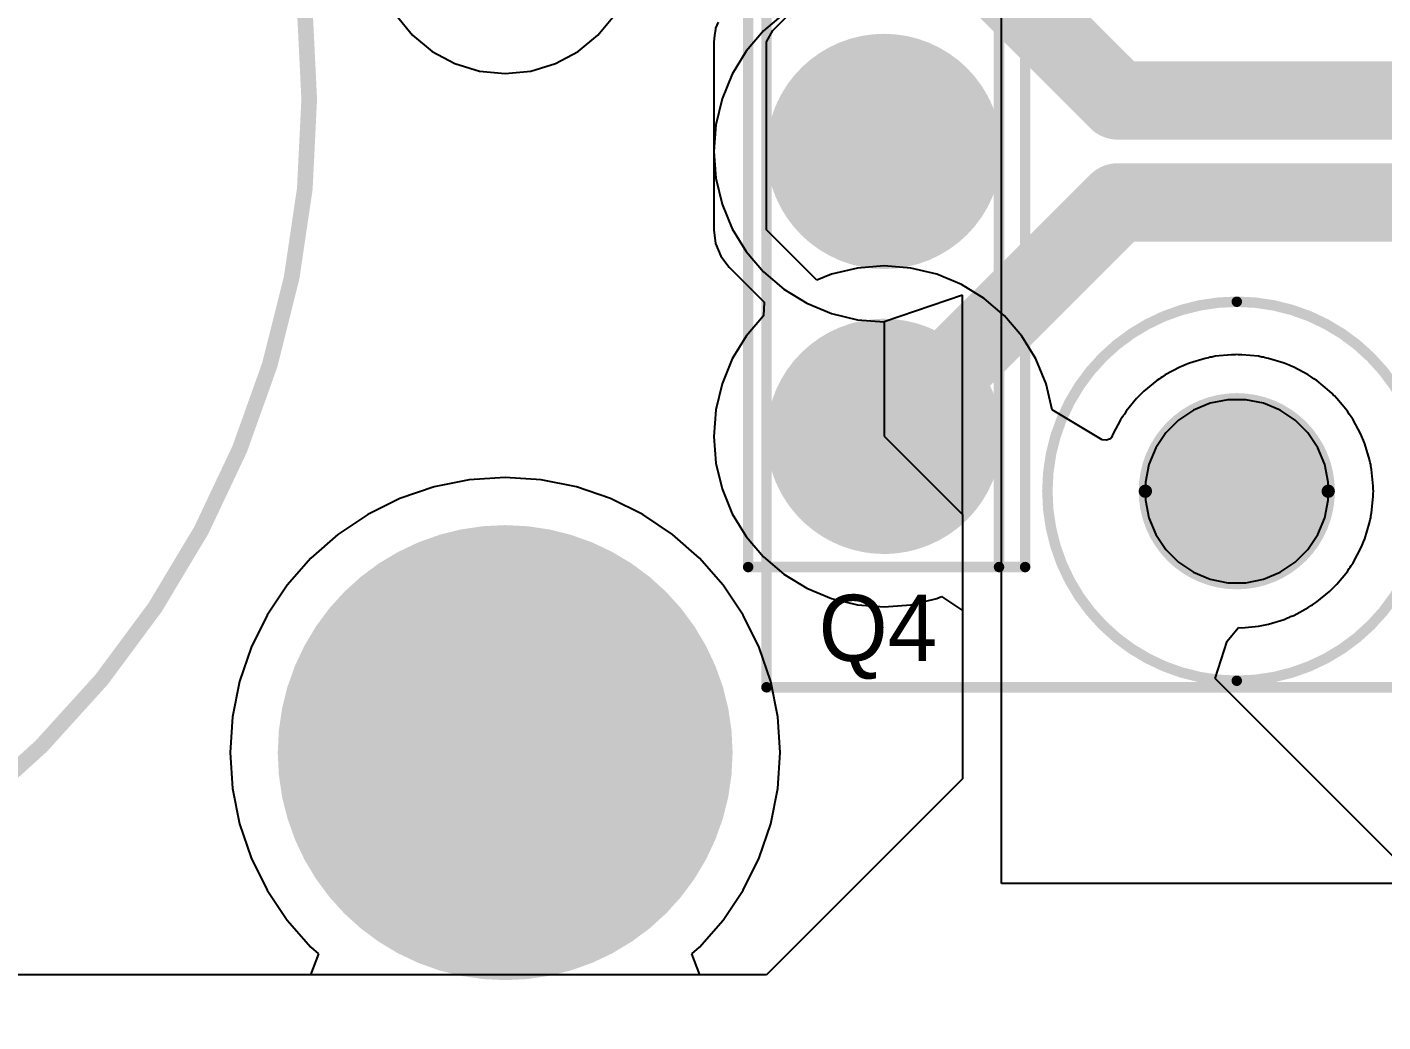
# Model space of a CAD drawing. Extents: x 87.4 to 186.9, y 112.3 to 203.8.
# Drawn here: x 123.35 to 149.3, y 112.35 to 131.38 of the extents above; entities that cross this region are included whole.
import ezdxf

# ---------------------------------------------------------------- set-up
doc = ezdxf.new("R2010")
doc.units = 0
doc.layers.get('0').update_dxf_attribs({"linetype": 'CONTINUOUS'})
for name, color, linetype in [('BOTTOMLAYER', 5, 'CONTINUOUS'), ('BOTTOMOVERLAY', 54, 'CONTINUOUS'), ('BOTTOMSOLDER', 6, 'CONTINUOUS'), ('TOPLAYER', 1, 'CONTINUOUS'), ('TOPOVERLAY', 2, 'CONTINUOUS'), ('TOPSOLDER', 216, 'CONTINUOUS')]:
    doc.layers.add(name, color=color, linetype=linetype)

# ---------------------------------------------------------------- blocks, each defined once
blk = doc.blocks.new('WCAP_AIL8_35_47_102')
at = {"layer": 'TOPOVERLAY', "const_width": 0.3}
blk.add_lwpolyline([(17.5, 0, 1), (-17.5, 0, 1)], format="xyb", close=True, dxfattribs=at)
blk = doc.blocks.new('SK_481_37_5_FLIP_114')
at = {"layer": 'BOTTOMLAYER', "const_width": 1.6}
blk.add_lwpolyline([(14.2, 4, 1), (15.8, 4, 1)], format="xyb", close=True, dxfattribs=at)
at = {"layer": 'BOTTOMOVERLAY'}
for points, const_width in [([(18.625, 4, 1), (11.375, 4, 1)], 0.2), ([(11.325, 4, 1), (11.425, 4, 1)], 0.1), ([(18.575, 4, 1), (18.675, 4, 1)], 0.1)]:
    blk.add_lwpolyline(points, format="xyb", close=True, dxfattribs=dict(at, const_width=const_width))
at = {"layer": 'BOTTOMSOLDER', "const_width": 1.702}
blk.add_lwpolyline([(14.149, 4, 1), (15.851, 4, 1)], format="xyb", close=True, dxfattribs=at)
at = {"layer": 'TOPLAYER', "const_width": 1.6}
blk.add_lwpolyline([(14.2, 4, 1), (15.8, 4, 1)], format="xyb", close=True, dxfattribs=at)
at = {"layer": 'TOPOVERLAY', "const_width": 0.2}
for points in [[(18.75, -5), (18.75, 25)], [(18.75, -5), (-18.75, -5)]]:
    blk.add_lwpolyline(points, dxfattribs=at)
at = {"layer": 'TOPOVERLAY', "const_width": 0.1}
blk.add_lwpolyline([(18.7, -5, 1), (18.8, -5, 1)], format="xyb", close=True, dxfattribs=at)
blk.add_lwpolyline([(18.7, -5, 1), (18.8, -5, 1)], format="xyb", close=True, dxfattribs=at)
at = {"layer": 'TOPSOLDER', "const_width": 1.702}
blk.add_lwpolyline([(14.149, 4, 1), (15.851, 4, 1)], format="xyb", close=True, dxfattribs=at)
blk = doc.blocks.new('TO_247_119')
at = {"layer": 'BOTTOMLAYER', "const_width": 1.5}
for points in [[(-0.75, 0, 1), (0.75, 0, 1)], [(4.7, 0, 1), (6.2, 0, 1)]]:
    blk.add_lwpolyline(points, format="xyb", close=True, dxfattribs=at)
at = {"layer": 'BOTTOMLAYER'}
blk.add_solid([(-6.95, -1.5), (-3.95, -1.5), (-6.95, 1.5), (-3.95, 1.5)], dxfattribs=at)
at = {"layer": 'BOTTOMSOLDER', "const_width": 1.602}
for points in [[(-0.801, 0, 1), (0.801, 0, 1)], [(4.649, 0, 1), (6.251, 0, 1)]]:
    blk.add_lwpolyline(points, format="xyb", close=True, dxfattribs=at)
at = {"layer": 'BOTTOMSOLDER'}
blk.add_solid([(-7.052, -1.602), (-3.848, -1.602), (-7.052, 1.602), (-3.848, 1.602)], dxfattribs=at)
at = {"layer": 'TOPLAYER', "const_width": 1.5}
for points in [[(-0.75, 0, 1), (0.75, 0, 1)], [(4.7, 0, 1), (6.2, 0, 1)]]:
    blk.add_lwpolyline(points, format="xyb", close=True, dxfattribs=at)
at = {"layer": 'TOPLAYER'}
blk.add_solid([(-6.95, -1.5), (-3.95, -1.5), (-6.95, 1.5), (-3.95, 1.5)], dxfattribs=at)
at = {"layer": 'TOPOVERLAY', "const_width": 0.2}
for points in [[(7.95, 2.7), (-7.95, 2.7)], [(-7.95, -2.6), (-7.95, 2.7)], [(7.95, -2.6), (7.95, 2.7)], [(7.95, 2.2), (-7.95, 2.2)], [(7.95, -2.6), (-7.95, -2.6)]]:
    blk.add_lwpolyline(points, dxfattribs=at)
at = {"layer": 'TOPOVERLAY'}
for points, const_width in [([(-8, 2.7, 1), (-7.9, 2.7, 1)], 0.1), ([(-8, 2.7, 1), (-7.9, 2.7, 1)], 0.1), ([(7.9, 2.7, 1), (8, 2.7, 1)], 0.1), ([(7.9, 2.7, 1), (8, 2.7, 1)], 0.1), ([(-8, 2.2, 1), (-7.9, 2.2, 1)], 0.1), ([(7.9, 2.2, 1), (8, 2.2, 1)], 0.1), ([(-7.175, -1.95, 1), (-7.425, -1.95, 1)], 0.25), ([(-7.488, -1.95, 1), (-7.363, -1.95, 1)], 0.125), ([(-7.237, -1.95, 1), (-7.113, -1.95, 1)], 0.125), ([(-8, -2.6, 1), (-7.9, -2.6, 1)], 0.1), ([(-8, -2.6, 1), (-7.9, -2.6, 1)], 0.1), ([(7.9, -2.6, 1), (8, -2.6, 1)], 0.1), ([(7.9, -2.6, 1), (8, -2.6, 1)], 0.1)]:
    blk.add_lwpolyline(points, format="xyb", close=True, dxfattribs=dict(at, const_width=const_width))
at = {"layer": 'TOPSOLDER', "const_width": 1.602}
for points in [[(-0.801, 0, 1), (0.801, 0, 1)], [(4.649, 0, 1), (6.251, 0, 1)]]:
    blk.add_lwpolyline(points, format="xyb", close=True, dxfattribs=at)
at = {"layer": 'TOPSOLDER'}
blk.add_solid([(-7.052, -1.602), (-3.848, -1.602), (-7.052, 1.602), (-3.848, 1.602)], dxfattribs=at)

msp = doc.modelspace()

# ---------------------------------------------------------------- linework, layer by layer
at = {"layer": 'BOTTOMLAYER'}
for p, q in [((130.411, 131.604), (130.724, 131.224)), ((134.276, 131.224), (134.589, 131.604)), ((137.619, 131.311), (137.87, 131.561)), ((136.522, 131.341), (136.507, 131.218)), ((136.525, 131.349), (136.522, 131.341)), ((136.526, 131.357), (136.525, 131.349)), ((136.573, 131.471), (136.526, 131.357)), ((137.5, 131.096), (137.619, 131.311)), ((130.724, 131.224), (131.104, 130.911)), ((133.896, 130.911), (134.276, 131.224)), ((136.507, 131.218), (136.491, 131.096)), ((136.491, 131.096), (136.491, 129.018)), ((137.5, 127.5), (137.5, 131.096)), ((131.104, 130.911), (131.539, 130.679)), ((133.461, 130.679), (133.896, 130.911)), ((131.539, 130.679), (132.01, 130.536)), ((132.01, 130.536), (132.5, 130.488)), ((132.5, 130.488), (132.99, 130.536)), ((132.99, 130.536), (133.461, 130.679)), ((136.491, 129.018), (136.49, 129)), ((136.49, 129), (136.491, 128.982)), ((136.491, 128.982), (136.491, 127.5)), ((136.491, 127.5), (136.491, 127.5)), ((136.491, 127.5), (136.526, 127.239)), ((138.465, 126.535), (137.5, 127.5)), ((136.526, 127.239), (136.626, 126.996)), ((136.626, 126.996), (136.787, 126.787)), ((136.787, 126.787), (136.787, 126.787)), ((136.787, 126.787), (137.455, 126.118)), ((138.743, 126.65), (138.465, 126.535)), ((139.24, 126.77), (138.743, 126.65)), ((139.75, 126.81), (139.24, 126.77)), ((140.26, 126.77), (139.75, 126.81)), ((140.757, 126.65), (140.26, 126.77)), ((141.23, 126.455), (140.757, 126.65)), ((141.666, 126.187), (141.23, 126.455)), ((137.455, 126.118), (137.445, 125.855)), ((142.055, 125.855), (141.666, 126.187)), ((137.445, 125.855), (137.113, 125.466)), ((142.387, 125.466), (142.055, 125.855)), ((137.113, 125.466), (136.845, 125.03)), ((142.655, 125.03), (142.387, 125.466)), ((145.959, 125.053), (145.894, 125.042)), ((145.99, 125.062), (145.959, 125.053)), ((146.023, 125.066), (145.99, 125.062)), ((146.087, 125.081), (146.023, 125.066)), ((146.401, 125.112), (146.087, 125.081)), ((146.467, 125.109), (146.401, 125.112)), ((146.5, 125.113), (146.467, 125.109)), ((146.533, 125.109), (146.5, 125.113)), ((146.599, 125.112), (146.533, 125.109)), ((146.913, 125.081), (146.599, 125.112)), ((146.977, 125.066), (146.913, 125.081)), ((147.01, 125.062), (146.977, 125.066)), ((147.041, 125.053), (147.01, 125.062)), ((147.106, 125.042), (147.041, 125.053)), ((136.845, 125.03), (136.65, 124.557)), ((142.85, 124.557), (142.655, 125.03)), ((145.409, 124.875), (145.131, 124.726)), ((145.471, 124.898), (145.409, 124.875)), ((145.5, 124.914), (145.471, 124.898)), ((145.532, 124.923), (145.5, 124.914)), ((145.592, 124.951), (145.532, 124.923)), ((145.894, 125.042), (145.592, 124.951)), ((147.408, 124.951), (147.106, 125.042)), ((147.468, 124.923), (147.408, 124.951)), ((147.5, 124.914), (147.468, 124.923)), ((147.529, 124.898), (147.5, 124.914)), ((147.591, 124.875), (147.529, 124.898)), ((147.869, 124.726), (147.591, 124.875)), ((136.65, 124.557), (136.53, 124.06)), ((142.97, 124.06), (142.85, 124.557)), ((144.967, 124.616), (144.723, 124.417)), ((145.023, 124.651), (144.967, 124.616)), ((145.049, 124.672), (145.023, 124.651)), ((145.078, 124.688), (145.049, 124.672)), ((145.131, 124.726), (145.078, 124.688)), ((147.922, 124.688), (147.869, 124.726)), ((147.951, 124.672), (147.922, 124.688)), ((147.977, 124.651), (147.951, 124.672)), ((148.033, 124.616), (147.977, 124.651)), ((148.277, 124.417), (148.033, 124.616)), ((144.583, 124.277), (144.384, 124.033)), ((144.632, 124.322), (144.583, 124.277)), ((144.653, 124.347), (144.632, 124.322)), ((144.678, 124.368), (144.653, 124.347)), ((144.723, 124.417), (144.678, 124.368)), ((148.322, 124.368), (148.277, 124.417)), ((148.347, 124.347), (148.322, 124.368)), ((148.368, 124.322), (148.347, 124.347)), ((148.417, 124.277), (148.368, 124.322)), ((148.616, 124.033), (148.417, 124.277)), ((136.53, 124.06), (136.49, 123.55)), ((143.927, 123.486), (142.97, 124.06)), ((144.384, 124.033), (144.349, 123.977)), ((148.651, 123.977), (148.616, 124.033)), ((144.274, 123.869), (144.125, 123.591)), ((144.312, 123.922), (144.274, 123.869)), ((144.328, 123.951), (144.312, 123.922)), ((144.349, 123.977), (144.328, 123.951)), ((148.672, 123.951), (148.651, 123.977)), ((148.688, 123.922), (148.672, 123.951)), ((148.726, 123.869), (148.688, 123.922)), ((148.875, 123.591), (148.726, 123.869)), ((136.49, 123.55), (136.53, 123.04)), ((144.086, 123.5), (144.004, 123.48)), ((144.102, 123.529), (144.086, 123.5)), ((144.125, 123.591), (144.102, 123.529)), ((148.898, 123.529), (148.875, 123.591)), ((148.914, 123.5), (148.898, 123.529)), ((148.923, 123.468), (148.914, 123.5)), ((144.004, 123.48), (143.927, 123.486)), ((148.951, 123.408), (148.923, 123.468)), ((149.042, 123.106), (148.951, 123.408)), ((136.53, 123.04), (136.65, 122.543)), ((149.053, 123.041), (149.042, 123.106)), ((149.062, 123.01), (149.053, 123.041)), ((149.066, 122.977), (149.062, 123.01)), ((149.081, 122.913), (149.066, 122.977)), ((131.813, 122.716), (131.138, 122.582)), ((132.5, 122.761), (131.813, 122.716)), ((133.187, 122.716), (132.5, 122.761)), ((133.862, 122.582), (133.187, 122.716)), ((149.112, 122.599), (149.081, 122.913)), ((131.138, 122.582), (130.487, 122.361)), ((134.513, 122.361), (133.862, 122.582)), ((136.65, 122.543), (136.845, 122.07)), ((149.11, 122.549), (149.112, 122.599)), ((149.116, 122.5), (149.11, 122.549)), ((149.11, 122.451), (149.116, 122.5)), ((130.487, 122.361), (129.869, 122.056)), ((135.131, 122.056), (134.513, 122.361)), ((149.081, 122.087), (149.112, 122.401)), ((149.112, 122.401), (149.11, 122.451)), ((129.869, 122.056), (129.297, 121.674)), ((135.703, 121.674), (135.131, 122.056)), ((136.845, 122.07), (137.113, 121.634)), ((149.042, 121.894), (149.053, 121.959)), ((149.053, 121.959), (149.062, 121.99)), ((149.062, 121.99), (149.066, 122.023)), ((149.066, 122.023), (149.081, 122.087)), ((148.951, 121.592), (149.042, 121.894)), ((129.297, 121.674), (128.78, 121.22)), ((136.22, 121.22), (135.703, 121.674)), ((137.113, 121.634), (137.445, 121.245)), ((148.875, 121.409), (148.898, 121.471)), ((148.898, 121.471), (148.914, 121.5)), ((148.914, 121.5), (148.923, 121.532)), ((148.923, 121.532), (148.951, 121.592)), ((128.78, 121.22), (128.326, 120.703)), ((136.674, 120.703), (136.22, 121.22)), ((137.445, 121.245), (137.834, 120.913)), ((148.726, 121.131), (148.875, 121.409)), ((137.834, 120.913), (138.27, 120.645)), ((148.417, 120.723), (148.616, 120.967)), ((148.616, 120.967), (148.651, 121.023)), ((148.651, 121.023), (148.672, 121.049)), ((148.672, 121.049), (148.688, 121.078)), ((148.688, 121.078), (148.726, 121.131)), ((128.326, 120.703), (127.944, 120.131)), ((137.056, 120.131), (136.674, 120.703)), ((138.27, 120.645), (138.743, 120.45)), ((148.322, 120.632), (148.347, 120.653)), ((148.347, 120.653), (148.368, 120.678)), ((148.368, 120.678), (148.417, 120.723)), ((138.743, 120.45), (139.24, 120.33)), ((140.26, 120.33), (140.757, 120.45)), ((140.757, 120.45), (140.85, 120.488)), ((140.85, 120.488), (141.25, 120.221)), ((147.977, 120.349), (148.033, 120.384)), ((148.033, 120.384), (148.277, 120.583)), ((148.277, 120.583), (148.322, 120.632)), ((127.944, 120.131), (127.639, 119.513)), ((137.361, 119.513), (137.056, 120.131)), ((139.24, 120.33), (139.75, 120.29)), ((139.75, 120.29), (140.26, 120.33)), ((141.25, 120.221), (141.25, 117)), ((147.529, 120.102), (147.591, 120.125)), ((147.591, 120.125), (147.869, 120.274)), ((147.869, 120.274), (147.922, 120.312)), ((147.922, 120.312), (147.951, 120.328)), ((147.951, 120.328), (147.977, 120.349)), ((146.318, 119.633), (146.524, 119.89)), ((146.524, 119.89), (146.533, 119.891)), ((146.533, 119.891), (146.599, 119.888)), ((146.599, 119.888), (146.913, 119.919)), ((146.913, 119.919), (146.977, 119.934)), ((146.977, 119.934), (147.01, 119.938)), ((147.01, 119.938), (147.041, 119.947)), ((147.041, 119.947), (147.106, 119.958)), ((147.106, 119.958), (147.408, 120.049)), ((147.408, 120.049), (147.468, 120.077)), ((147.468, 120.077), (147.5, 120.086)), ((147.5, 120.086), (147.529, 120.102)), ((146.085, 118.915), (146.318, 119.633)), ((127.639, 119.513), (127.418, 118.862)), ((137.582, 118.862), (137.361, 119.513)), ((127.418, 118.862), (127.284, 118.187)), ((137.716, 118.187), (137.582, 118.862)), ((151.75, 113.25), (146.085, 118.915)), ((127.284, 118.187), (127.239, 117.5)), ((137.761, 117.5), (137.716, 118.187)), ((127.239, 117.5), (127.284, 116.813)), ((137.716, 116.813), (137.761, 117.5)), ((127.284, 116.813), (127.418, 116.138)), ((141.25, 117), (137.5, 113.25)), ((137.582, 116.138), (137.716, 116.813)), ((127.418, 116.138), (127.639, 115.487)), ((137.361, 115.487), (137.582, 116.138)), ((127.639, 115.487), (127.944, 114.869)), ((137.056, 114.869), (137.361, 115.487)), ((127.944, 114.869), (128.326, 114.297)), ((136.674, 114.297), (137.056, 114.869)), ((128.326, 114.297), (128.78, 113.78)), ((136.22, 113.78), (136.674, 114.297)), ((128.928, 113.65), (128.777, 113.25)), ((128.78, 113.78), (128.928, 113.65)), ((136.072, 113.65), (136.22, 113.78)), ((136.223, 113.25), (136.072, 113.65)), ((128.777, 113.25), (88.25, 113.25)), ((137.5, 113.25), (136.223, 113.25))]:
    msp.add_line(p, q, dxfattribs=at)
for points, const_width in [([(141.5, 129, 1), (138, 129, 1)], 1), ([(139.5, 130.75, 1), (140, 130.75, 1)], 0.5), ([(138.263, 130.237, 1), (138.763, 130.237, 1)], 0.5), ([(140.737, 130.237, 1), (141.237, 130.237, 1)], 0.5), ([(140.737, 130.237, 1), (141.237, 130.237, 1)], 0.5), ([(137.75, 129, 1), (138.25, 129, 1)], 0.5), ([(137.75, 129, 1), (138.25, 129, 1)], 0.5), ([(141.25, 129, 1), (141.75, 129, 1)], 0.5), ([(141.25, 129, 1), (141.75, 129, 1)], 0.5), ([(138.263, 127.763, 1), (138.763, 127.763, 1)], 0.5), ([(140.737, 127.763, 1), (141.237, 127.763, 1)], 0.5), ([(140.737, 127.763, 1), (141.237, 127.763, 1)], 0.5), ([(139.5, 127.25, 1), (140, 127.25, 1)], 0.5), ([(141.5, 123.55, 1), (138, 123.55, 1)], 1), ([(139.5, 125.3, 1), (140, 125.3, 1)], 0.5), ([(138.263, 124.787, 1), (138.763, 124.787, 1)], 0.5), ([(138.263, 124.787, 1), (138.763, 124.787, 1)], 0.5), ([(137.75, 123.55, 1), (138.25, 123.55, 1)], 0.5), ([(137.75, 123.55, 1), (138.25, 123.55, 1)], 0.5), ([(141.25, 123.55, 1), (141.75, 123.55, 1)], 0.5), ([(141.25, 123.55, 1), (141.75, 123.55, 1)], 0.5), ([(138.263, 122.313, 1), (138.763, 122.313, 1)], 0.5), ([(138.263, 122.313, 1), (138.763, 122.313, 1)], 0.5), ([(140.737, 122.313, 1), (141.237, 122.313, 1)], 0.5), ([(139.5, 121.8, 1), (140, 121.8, 1)], 0.5), ([(130.375, 117.5, 1), (134.625, 117.5, 1)], 4.25), ([(132.25, 121, 1), (132.75, 121, 1)], 0.5), ([(130.5, 120.531, 1), (131, 120.531, 1)], 0.5), ([(134, 120.531, 1), (134.5, 120.531, 1)], 0.5), ([(129.219, 119.25, 1), (129.719, 119.25, 1)], 0.5), ([(135.281, 119.25, 1), (135.781, 119.25, 1)], 0.5), ([(128.75, 117.5, 1), (129.25, 117.5, 1)], 0.5), ([(135.75, 117.5, 1), (136.25, 117.5, 1)], 0.5), ([(129.219, 115.75, 1), (129.719, 115.75, 1)], 0.5), ([(135.281, 115.75, 1), (135.781, 115.75, 1)], 0.5), ([(130.5, 114.469, 1), (131, 114.469, 1)], 0.5), ([(134, 114.469, 1), (134.5, 114.469, 1)], 0.5), ([(132.25, 114, 1), (132.75, 114, 1)], 0.5)]:
    msp.add_lwpolyline(points, format="xyb", close=True, dxfattribs=dict(at, const_width=const_width))
at = {"layer": 'BOTTOMLAYER', "const_width": 1}
for points in [[(140.987, 127.763, -2.414214), (140.987, 130.237)], [(138.513, 124.787, -2.414214), (138.513, 122.313)]]:
    msp.add_lwpolyline(points, format="xyb", dxfattribs=at)
at = {"layer": 'BOTTOMSOLDER'}
for points, const_width in [([(130.324, 117.5, 1), (134.676, 117.5, 1)], 4.352), ([(132.199, 121, 1), (132.801, 121, 1)], 0.602), ([(130.449, 120.531, 1), (131.051, 120.531, 1)], 0.602), ([(133.949, 120.531, 1), (134.551, 120.531, 1)], 0.602), ([(129.168, 119.25, 1), (129.77, 119.25, 1)], 0.602), ([(135.23, 119.25, 1), (135.832, 119.25, 1)], 0.602), ([(128.699, 117.5, 1), (129.301, 117.5, 1)], 0.602), ([(135.699, 117.5, 1), (136.301, 117.5, 1)], 0.602), ([(129.168, 115.75, 1), (129.77, 115.75, 1)], 0.602), ([(135.23, 115.75, 1), (135.832, 115.75, 1)], 0.602), ([(130.449, 114.469, 1), (131.051, 114.469, 1)], 0.602), ([(133.949, 114.469, 1), (134.551, 114.469, 1)], 0.602), ([(132.199, 114, 1), (132.801, 114, 1)], 0.602)]:
    msp.add_lwpolyline(points, format="xyb", close=True, dxfattribs=dict(at, const_width=const_width))
at = {"layer": 'TOPLAYER'}
for p, q in [((137.81, 131.617), (137.445, 131.305)), ((137.445, 131.305), (137.113, 130.916)), ((137.113, 130.916), (136.845, 130.48)), ((136.845, 130.48), (136.65, 130.007)), ((136.65, 130.007), (136.53, 129.51)), ((136.53, 129.51), (136.49, 129)), ((136.49, 129), (136.53, 128.49)), ((136.53, 128.49), (136.65, 127.993)), ((136.65, 127.993), (136.845, 127.52)), ((136.845, 127.52), (137.113, 127.084)), ((137.113, 127.084), (137.445, 126.695)), ((137.445, 126.695), (137.834, 126.363)), ((137.834, 126.363), (138.27, 126.095)), ((138.27, 126.095), (138.743, 125.9)), ((141.25, 126.25), (139.75, 125.74)), ((141.25, 122.056), (141.25, 126.25)), ((138.743, 125.9), (139.24, 125.78)), ((139.24, 125.78), (139.75, 125.74)), ((139.75, 125.74), (139.75, 123.556)), ((139.75, 125.74), (139.75, 123.556)), ((139.75, 123.556), (141.25, 122.056)), ((139.75, 123.556), (141.25, 122.056)), ((141.25, 122.056), (141.25, 117)), ((141.25, 117), (137.5, 113.25)), ((137.5, 113.25), (96.223, 113.25))]:
    msp.add_line(p, q, dxfattribs=at)
at = {"layer": 'TOPLAYER', "const_width": 1.5}
for points in [[(139.75, 134.45), (144.225, 129.975)], [(144.225, 129.975), (152.725, 129.975)], [(139.75, 123.55), (144.225, 128.025)], [(144.225, 128.025), (150.225, 128.025)]]:
    msp.add_lwpolyline(points, dxfattribs=at)
at = {"layer": 'TOPLAYER'}
for points, const_width in [([(141.5, 129, 1), (138, 129, 1)], 1), ([(139.5, 130.75, 1), (140, 130.75, 1)], 0.5), ([(138.263, 130.237, 1), (138.763, 130.237, 1)], 0.5), ([(140.737, 130.237, 1), (141.237, 130.237, 1)], 0.5), ([(143.85, 129.975, 1), (144.6, 129.975, 1)], 0.75), ([(143.85, 129.975, 1), (144.6, 129.975, 1)], 0.75), ([(137.75, 129, 1), (138.25, 129, 1)], 0.5), ([(137.75, 129, 1), (138.25, 129, 1)], 0.5), ([(141.25, 129, 1), (141.75, 129, 1)], 0.5), ([(141.25, 129, 1), (141.75, 129, 1)], 0.5), ([(143.85, 128.025, 1), (144.6, 128.025, 1)], 0.75), ([(143.85, 128.025, 1), (144.6, 128.025, 1)], 0.75), ([(138.263, 127.763, 1), (138.763, 127.763, 1)], 0.5), ([(140.737, 127.763, 1), (141.237, 127.763, 1)], 0.5), ([(139.5, 127.25, 1), (140, 127.25, 1)], 0.5), ([(139.5, 125.3, 1), (140, 125.3, 1)], 0.5), ([(139.5, 125.3, 1), (140, 125.3, 1)], 0.5), ([(138.263, 124.787, 1), (138.763, 124.787, 1)], 0.5), ([(139.375, 123.55, 1), (140.125, 123.55, 1)], 0.75), ([(137.75, 123.55, 1), (138.25, 123.55, 1)], 0.5), ([(141.25, 123.55, 1), (141.75, 123.55, 1)], 0.5), ([(141.25, 123.55, 1), (141.75, 123.55, 1)], 0.5), ([(138.263, 122.313, 1), (138.763, 122.313, 1)], 0.5), ([(140.737, 122.313, 1), (141.237, 122.313, 1)], 0.5), ([(139.5, 121.8, 1), (140, 121.8, 1)], 0.5), ([(130.375, 117.5, 1), (134.625, 117.5, 1)], 4.25), ([(132.25, 121, 1), (132.75, 121, 1)], 0.5), ([(130.5, 120.531, 1), (131, 120.531, 1)], 0.5), ([(134, 120.531, 1), (134.5, 120.531, 1)], 0.5), ([(129.219, 119.25, 1), (129.719, 119.25, 1)], 0.5), ([(135.281, 119.25, 1), (135.781, 119.25, 1)], 0.5), ([(128.75, 117.5, 1), (129.25, 117.5, 1)], 0.5), ([(135.75, 117.5, 1), (136.25, 117.5, 1)], 0.5), ([(129.219, 115.75, 1), (129.719, 115.75, 1)], 0.5), ([(135.281, 115.75, 1), (135.781, 115.75, 1)], 0.5), ([(130.5, 114.469, 1), (131, 114.469, 1)], 0.5), ([(134, 114.469, 1), (134.5, 114.469, 1)], 0.5), ([(132.25, 114, 1), (132.75, 114, 1)], 0.5)]:
    msp.add_lwpolyline(points, format="xyb", close=True, dxfattribs=dict(at, const_width=const_width))
at = {"layer": 'TOPLAYER', "const_width": 1}
msp.add_lwpolyline([(141.5, 123.55, -2.414214), (139.75, 125.3)], format="xyb", dxfattribs=at)
at = {"layer": 'TOPOVERLAY'}
for p, q in [((142, 115), (142, 200)), ((145.671, 124.051), (145.384, 123.859)), ((145.671, 124.051), (145.384, 123.859)), ((145.99, 124.183), (145.671, 124.051)), ((145.99, 124.183), (145.671, 124.051)), ((146.328, 124.25), (145.99, 124.183)), ((146.328, 124.25), (145.99, 124.183)), ((146.5, 124.25), (146.328, 124.25)), ((146.672, 124.25), (146.328, 124.25)), ((146.672, 124.25), (146.5, 124.25)), ((147.01, 124.183), (146.672, 124.25)), ((147.01, 124.183), (146.672, 124.25)), ((147.329, 124.051), (147.01, 124.183)), ((147.329, 124.051), (147.01, 124.183)), ((147.616, 123.859), (147.329, 124.051)), ((147.616, 123.859), (147.329, 124.051)), ((145.384, 123.859), (145.141, 123.616)), ((145.384, 123.859), (145.141, 123.616)), ((147.859, 123.616), (147.616, 123.859)), ((147.859, 123.616), (147.616, 123.859)), ((145.141, 123.616), (144.949, 123.329)), ((145.141, 123.616), (144.949, 123.329)), ((148.051, 123.329), (147.859, 123.616)), ((148.051, 123.329), (147.859, 123.616)), ((144.949, 123.329), (144.817, 123.01)), ((144.949, 123.329), (144.817, 123.01)), ((148.183, 123.01), (148.051, 123.329)), ((148.183, 123.01), (148.051, 123.329)), ((144.817, 123.01), (144.75, 122.672)), ((144.817, 123.01), (144.75, 122.672)), ((148.25, 122.672), (148.183, 123.01)), ((148.25, 122.672), (148.183, 123.01)), ((144.75, 122.672), (144.75, 122.5)), ((144.75, 122.672), (144.75, 122.5)), ((144.75, 122.5), (144.75, 122.5)), ((144.75, 122.5), (144.75, 122.328)), ((144.75, 122.5), (144.75, 122.328)), ((148.25, 122.5), (148.25, 122.672)), ((148.25, 122.5), (148.25, 122.672)), ((148.25, 122.328), (148.25, 122.5)), ((148.25, 122.328), (148.25, 122.5)), ((144.75, 122.328), (144.817, 121.99)), ((144.75, 122.328), (144.817, 121.99)), ((148.183, 121.99), (148.25, 122.328)), ((148.183, 121.99), (148.25, 122.328)), ((144.817, 121.99), (144.949, 121.671)), ((144.817, 121.99), (144.949, 121.671)), ((148.051, 121.671), (148.183, 121.99)), ((148.051, 121.671), (148.183, 121.99)), ((144.949, 121.671), (145.141, 121.384)), ((144.949, 121.671), (145.141, 121.384)), ((147.859, 121.384), (148.051, 121.671)), ((147.859, 121.384), (148.051, 121.671)), ((145.141, 121.384), (145.384, 121.141)), ((145.141, 121.384), (145.384, 121.141)), ((147.616, 121.141), (147.859, 121.384)), ((147.616, 121.141), (147.859, 121.384)), ((145.384, 121.141), (145.671, 120.949)), ((145.384, 121.141), (145.671, 120.949)), ((145.671, 120.949), (145.99, 120.817)), ((145.671, 120.949), (145.99, 120.817)), ((147.01, 120.817), (147.329, 120.949)), ((147.01, 120.817), (147.329, 120.949)), ((147.329, 120.949), (147.616, 121.141)), ((147.329, 120.949), (147.616, 121.141)), ((145.99, 120.817), (146.328, 120.75)), ((145.99, 120.817), (146.328, 120.75)), ((146.328, 120.75), (146.5, 120.75)), ((146.328, 120.75), (146.672, 120.75)), ((146.5, 120.75), (146.672, 120.75)), ((146.672, 120.75), (147.01, 120.817)), ((146.672, 120.75), (147.01, 120.817)), ((151, 115), (142, 115))]:
    msp.add_line(p, q, dxfattribs=at)
for points, const_width in [([(148.25, 122.5, 1), (144.75, 122.5, 1)], 0.254), ([(144.687, 122.5, 1), (144.814, 122.5, 1)], 0.127), ([(148.186, 122.5, 1), (148.313, 122.5, 1)], 0.127)]:
    msp.add_lwpolyline(points, format="xyb", close=True, dxfattribs=dict(at, const_width=const_width))
at = {"layer": 'TOPSOLDER'}
for points, const_width in [([(130.324, 117.5, 1), (134.676, 117.5, 1)], 4.352), ([(132.199, 121, 1), (132.801, 121, 1)], 0.602), ([(130.449, 120.531, 1), (131.051, 120.531, 1)], 0.602), ([(133.949, 120.531, 1), (134.551, 120.531, 1)], 0.602), ([(129.168, 119.25, 1), (129.77, 119.25, 1)], 0.602), ([(135.23, 119.25, 1), (135.832, 119.25, 1)], 0.602), ([(128.699, 117.5, 1), (129.301, 117.5, 1)], 0.602), ([(135.699, 117.5, 1), (136.301, 117.5, 1)], 0.602), ([(129.168, 115.75, 1), (129.77, 115.75, 1)], 0.602), ([(135.23, 115.75, 1), (135.832, 115.75, 1)], 0.602), ([(130.449, 114.469, 1), (131.051, 114.469, 1)], 0.602), ([(133.949, 114.469, 1), (134.551, 114.469, 1)], 0.602), ([(132.199, 114, 1), (132.801, 114, 1)], 0.602)]:
    msp.add_lwpolyline(points, format="xyb", close=True, dxfattribs=dict(at, const_width=const_width))

# ---------------------------------------------------------------- block references
for name, p, rotation in [('SK_481_37_5_FLIP_114', (142.5, 137.5), 270), ('WCAP_AIL8_35_47_102', (111.25, 130), 90), ('TO_247_119', (139.75, 129), 270)]:
    msp.add_blockref(name, p, dxfattribs=dict(rotation=rotation))

# ---------------------------------------------------------------- texts
at = {"layer": 'TOPOVERLAY'}
msp.add_text('Q4', height=1.27, dxfattribs=at).set_placement((138.5, 119.25))

doc.saveas('drawing.dxf')
